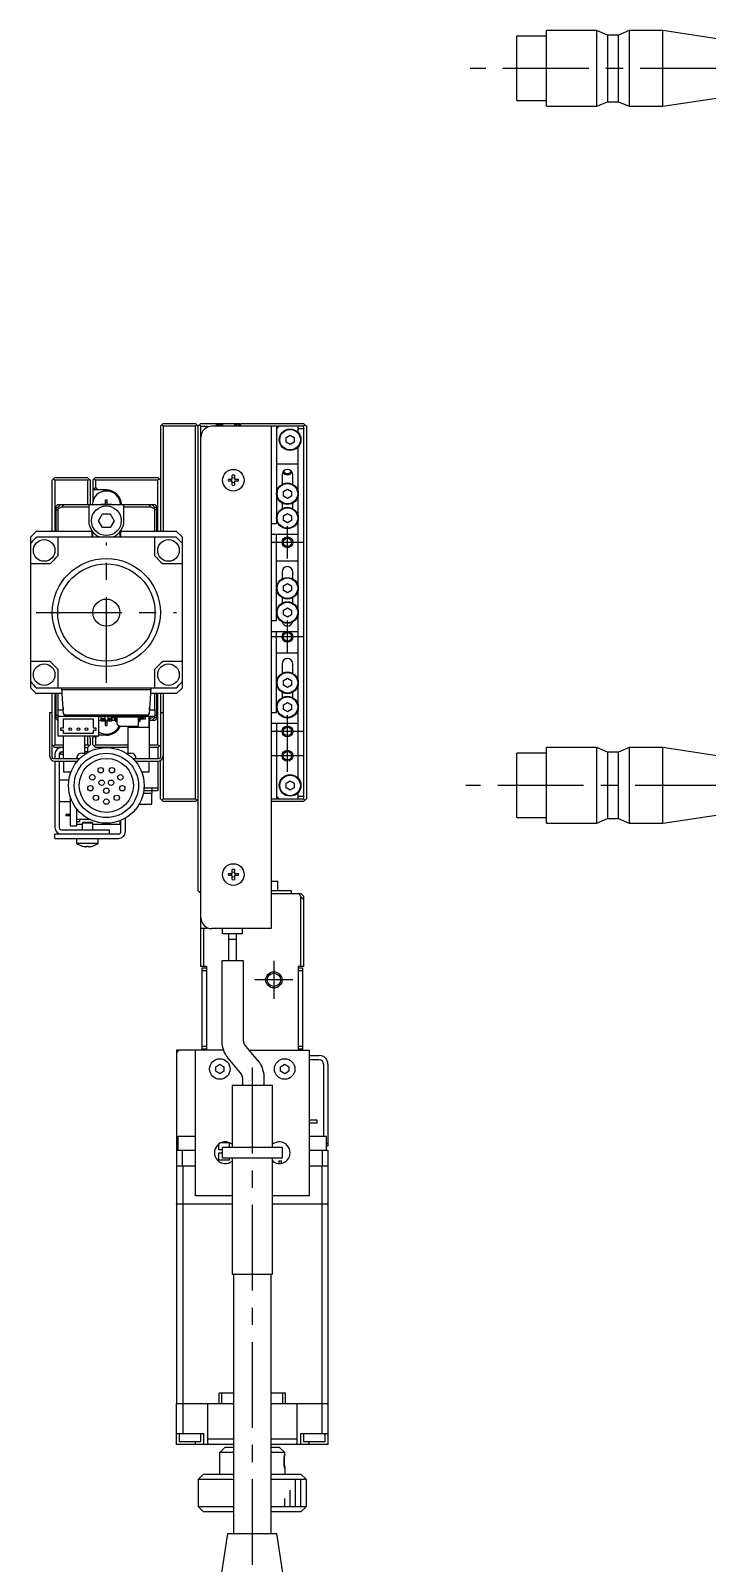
# Model space of a CAD drawing. Extents: x 0 to 715, y -8 to 432.
# Drawn here: x 0 to 125.2, y 141.5 to 425.2 of the extents above; entities that cross this region are included whole.
import ezdxf

# ---------------------------------------------------------------- set-up
doc = ezdxf.new("R2010")
doc.units = 0
doc.header["$LTSCALE"] = 0.5
doc.linetypes.add('CENTER', pattern=[50.8, 31.75, -6.35, 6.35, -6.35])
for name, color, linetype in [('MSM_CENTER', 1, 'CENTER'), ('MSM_CONTINUOUS', 7, 'CONTINUOUS'), ('MSM_NARROW', 5, 'CONTINUOUS')]:
    doc.layers.add(name, color=color, linetype=linetype)

msp = doc.modelspace()

# ---------------------------------------------------------------- linework, layer by layer
at = {"layer": 'MSM_CENTER'}
for p, q in [((154.04, 418.21), (81.32, 418.21)), ((47.5, 327.48), (47.5, 333.48)), ((14, 304.48), (14, 330.48)), ((50.5, 330.48), (44.5, 330.48)), ((1, 317.48), (27, 317.48)), ((47.5, 309.98), (47.5, 315.98)), ((50.5, 312.98), (44.5, 312.98)), ((47.5, 287.98), (47.5, 298.48)), ((50.5, 295.48), (44.5, 295.48)), ((50.5, 290.98), (44.5, 290.98)), ((229.29, 285.48), (80.49, 285.48)), ((45, 252.98), (45, 245.98)), ((48.5, 249.48), (41.5, 249.48)), ((41, 233.23), (41, 88.23))]:
    msp.add_line(p, q, dxfattribs=at)
at = {"layer": 'MSM_CONTINUOUS'}
for p, q in [((89.94, 412.26), (89.94, 424.16)), ((95.44, 424.16), (89.94, 424.16)), ((95.44, 411.21), (95.44, 425.21)), ((104.74, 425.21), (95.44, 425.21)), ((104.74, 411.21), (104.74, 425.21)), ((106.74, 424.36), (104.74, 425.21)), ((106.74, 424.36), (106.74, 412.06)), ((108.74, 424.36), (106.74, 424.36)), ((110.74, 425.21), (108.74, 424.36)), ((108.74, 412.06), (108.74, 424.36)), ((110.74, 425.21), (110.74, 411.21)), ((116.94, 425.21), (110.74, 425.21)), ((116.94, 411.21), (116.94, 425.21)), ((132.94, 422.78), (116.94, 425.21)), ((89.94, 412.26), (95.44, 412.26)), ((104.74, 411.21), (106.74, 412.06)), ((106.74, 412.06), (108.74, 412.06)), ((108.74, 412.06), (110.74, 411.21)), ((116.94, 411.21), (132.94, 413.64)), ((95.44, 411.21), (104.74, 411.21)), ((110.74, 411.21), (116.94, 411.21)), ((24.5, 352.48), (24, 351.98)), ((24, 351.98), (24, 332.48)), ((24.5, 351.98), (24.25, 352.23)), ((24.5, 352.48), (30.5, 352.48)), ((24.5, 351.98), (24.5, 332.48)), ((30.5, 351.98), (24.5, 351.98)), ((31, 351.98), (30.5, 352.48)), ((30.75, 352.23), (30.5, 351.98)), ((30.5, 282.98), (30.5, 351.98)), ((31, 351.98), (31.5, 352.48)), ((31, 265.98), (31, 351.98)), ((31.5, 351.98), (31.25, 352.23)), ((31.5, 352.48), (38.7, 352.48)), ((31.5, 351.98), (32.7, 351.98)), ((31.5, 251.98), (31.5, 351.98)), ((50.5, 351.98), (33.5, 351.98)), ((34.3, 352.28), (34.3, 351.98)), ((34.3, 352.28), (35.5, 352.28)), ((35.5, 352.28), (35.5, 351.98)), ((38, 352.48), (37.5, 351.98)), ((38, 352.48), (38, 351.98)), ((38.2, 351.98), (38.2, 352.48)), ((38.4, 352.08), (38.4, 351.98)), ((38.5, 351.98), (39, 352.48)), ((38.7, 352.48), (38.8, 352.38)), ((38.7, 352.38), (38.9, 352.38)), ((39, 351.98), (38.75, 352.23)), ((39, 352.48), (50.5, 352.48)), ((44.5, 351.98), (44.5, 258.98)), ((45.5, 351.48), (46, 351.98)), ((45.5, 351.98), (45.5, 333.98)), ((49.5, 350.8), (49.5, 351.98)), ((50.5, 352.48), (51, 351.98)), ((50.75, 352.23), (50.5, 351.98)), ((50.5, 351.98), (50.5, 282.98)), ((51, 351.98), (51, 282.98)), ((47.25, 349.91), (48, 350.35)), ((47.25, 349.05), (47.25, 349.91)), ((48, 348.61), (47.25, 349.05)), ((48, 350.35), (48.75, 349.91)), ((48.75, 349.05), (48, 348.61)), ((48.75, 349.91), (48.75, 349.05)), ((50.5, 351.48), (49.5, 351.48)), ((49.5, 286.8), (49.5, 348.16)), ((49.5, 344.98), (45.5, 344.98)), ((4, 341.98), (4.5, 342.48)), ((4, 332.48), (4, 341.98)), ((4.5, 341.98), (4.25, 342.23)), ((4.5, 342.48), (10.5, 342.48)), ((10.6, 341.98), (4.5, 341.98)), ((4.5, 341.98), (4.5, 332.48)), ((10.5, 342.48), (11, 341.98)), ((10.6, 341.98), (10.8, 342.18)), ((10.6, 337.48), (10.6, 341.98)), ((11, 341.98), (11, 337.48)), ((11.5, 341.98), (12, 342.48)), ((11.5, 341.98), (11.5, 338.09)), ((12, 340.68), (11.65, 340.18)), ((12, 341.98), (11.75, 342.23)), ((12, 342.48), (23.5, 342.48)), ((12, 341.98), (12, 340.68)), ((23.5, 341.98), (12, 341.98)), ((12.5, 340.18), (12, 340.68)), ((23.5, 342.48), (24, 341.98)), ((23.75, 342.23), (23.5, 341.98)), ((23.5, 332.48), (23.5, 341.98)), ((36.57, 342.18), (37.3, 342.18)), ((37.3, 341.78), (36.57, 341.78)), ((37.3, 342.18), (37.3, 342.91)), ((37.3, 341.05), (37.3, 341.78)), ((37.7, 342.91), (37.7, 342.18)), ((37.7, 342.18), (38.43, 342.18)), ((38.43, 341.78), (37.7, 341.78)), ((37.7, 341.78), (37.7, 341.05)), ((46.5, 342.98), (46.5, 341.21)), ((48.5, 341.21), (48.5, 342.98)), ((14, 340.18), (11.5, 340.18)), ((13.86, 338.38), (14.15, 338.38)), ((13.86, 337.59), (13.86, 338.38)), ((14.15, 337.85), (13.86, 337.85)), ((14.15, 337.59), (14.15, 338.38)), ((46.5, 337.75), (46.5, 336.71)), ((46.75, 339.91), (47.5, 340.35)), ((46.75, 339.05), (46.75, 339.91)), ((47.5, 338.61), (46.75, 339.05)), ((47.5, 340.35), (48.25, 339.91)), ((48.25, 339.05), (47.5, 338.61)), ((48.25, 339.91), (48.25, 339.05)), ((48.5, 336.71), (48.5, 337.75)), ((5, 337.48), (4.5, 336.98)), ((4.7, 336.98), (5.1, 336.98)), ((4.7, 332.48), (4.7, 336.98)), ((5.1, 336.48), (4.7, 336.48)), ((5, 337.48), (23, 337.48)), ((5.1, 336.98), (5.6, 337.48)), ((5.71, 336.98), (5.1, 336.67)), ((5.1, 332.48), (5.1, 336.98)), ((5.5, 337.48), (5.5, 337.38)), ((6.21, 337.48), (5.71, 336.98)), ((10.75, 336.98), (5.71, 336.98)), ((10.75, 337.48), (10.75, 334.48)), ((12.56, 334.48), (13.28, 335.73)), ((13, 337.53), (13.8, 337.53)), ((13, 337.53), (13, 337.48)), ((13.28, 335.73), (14.72, 335.73)), ((13.54, 337.48), (13.53, 337.53)), ((14.21, 337.53), (15, 337.53)), ((14.46, 337.48), (14.47, 337.53)), ((14.72, 335.73), (15.44, 334.48)), ((15, 337.53), (15, 337.48)), ((17.25, 334.48), (17.25, 337.48)), ((22.29, 336.98), (17.25, 336.98)), ((22.29, 336.98), (21.79, 337.48)), ((22.9, 336.67), (22.29, 336.98)), ((22.4, 337.48), (22.9, 336.98)), ((22.5, 337.48), (22.5, 337.38)), ((22.9, 336.98), (23.3, 336.98)), ((22.9, 336.98), (22.9, 332.48)), ((23.3, 336.48), (22.9, 336.48)), ((23.5, 336.98), (23, 337.48)), ((23.3, 336.98), (23.3, 332.48)), ((46.75, 335.41), (47.5, 335.85)), ((46.75, 334.55), (46.75, 335.41)), ((47.5, 335.85), (48.25, 335.41)), ((48.25, 335.41), (48.25, 334.55)), ((1, 332.48), (0, 331.48)), ((11.4, 332.48), (1, 332.48)), ((11.4, 331.48), (11.4, 332.48)), ((11.51, 331.48), (11.51, 332.39)), ((13.28, 333.23), (12.56, 334.48)), ((14.72, 333.23), (13.28, 333.23)), ((15.44, 334.48), (14.72, 333.23)), ((16.49, 332.39), (16.49, 331.48)), ((16.6, 332.48), (16.6, 331.48)), ((27, 332.48), (16.6, 332.48)), ((28, 331.48), (27, 332.48)), ((44.5, 333.98), (45.5, 333.98)), ((47.5, 334.11), (46.75, 334.55)), ((48.25, 334.55), (47.5, 334.11)), ((0, 303.48), (0, 331.48)), ((1.15, 331.48), (26.85, 331.48)), ((5, 331.48), (5, 327.98)), ((23, 327.98), (23, 331.48)), ((28, 331.48), (28, 303.48)), ((44.5, 331.98), (49.5, 331.98)), ((45.5, 315.98), (45.5, 331.98)), ((3.5, 326.48), (0, 326.48)), ((28, 326.48), (24.5, 326.48)), ((49.5, 326.98), (45.5, 326.98)), ((46.5, 324.98), (46.5, 323.71)), ((48.5, 323.71), (48.5, 324.98)), ((46.75, 322.41), (47.5, 322.85)), ((46.75, 321.55), (46.75, 322.41)), ((47.5, 321.11), (46.75, 321.55)), ((47.5, 322.85), (48.25, 322.41)), ((48.25, 321.55), (47.5, 321.11)), ((48.25, 322.41), (48.25, 321.55)), ((46.5, 320.25), (46.5, 319.21)), ((46.75, 317.91), (47.5, 318.35)), ((46.75, 317.05), (46.75, 317.91)), ((47.5, 318.35), (48.25, 317.91)), ((48.25, 317.91), (48.25, 317.05)), ((48.5, 319.21), (48.5, 320.25)), ((44.5, 315.98), (45.5, 315.98)), ((47.5, 316.61), (46.75, 317.05)), ((48.25, 317.05), (47.5, 316.61)), ((44.5, 313.98), (49.5, 313.98)), ((45.5, 298.98), (45.5, 313.98)), ((49.5, 309.98), (45.5, 309.98)), ((0, 308.48), (3.5, 308.48)), ((5, 306.98), (5, 303.48)), ((23, 303.48), (23, 306.98)), ((24.5, 308.48), (28, 308.48)), ((46.5, 307.98), (46.5, 306.21)), ((48.5, 306.21), (48.5, 307.98)), ((46.75, 304.91), (47.5, 305.35)), ((46.75, 304.05), (46.75, 304.91)), ((47.5, 303.61), (46.75, 304.05)), ((47.5, 305.35), (48.25, 304.91)), ((48.25, 304.05), (47.5, 303.61)), ((48.25, 304.91), (48.25, 304.05)), ((0, 303.48), (1, 302.48)), ((5.82, 302.48), (1, 302.48)), ((26.85, 303.48), (1.15, 303.48)), ((4, 290.68), (4, 302.48)), ((4.5, 302.48), (4.5, 292.98)), ((4.7, 297.98), (4.7, 302.48)), ((5.1, 299.48), (5.1, 302.48)), ((6.08, 298.76), (5.75, 303.48)), ((22.23, 303.18), (5.77, 303.18)), ((22.25, 303.48), (21.92, 298.76)), ((27, 302.48), (22.18, 302.48)), ((22.9, 302.48), (22.9, 299.48)), ((23.3, 302.48), (23.3, 297.98)), ((23.5, 292.98), (23.5, 302.48)), ((24, 302.48), (24, 290.68)), ((24.5, 302.48), (24.5, 282.98)), ((27, 302.48), (28, 303.48)), ((46.5, 302.75), (46.5, 301.71)), ((46.75, 300.41), (47.5, 300.85)), ((47.5, 300.85), (48.25, 300.41)), ((48.5, 301.71), (48.5, 302.75)), ((3.5, 298.98), (3.5, 290.98)), ((3.5, 298.98), (4, 298.98)), ((4.5, 297.98), (5, 297.48)), ((4.7, 298.48), (5, 298.48)), ((5.08, 297.98), (4.7, 297.98)), ((5, 299.48), (5, 298.28)), ((5, 299.48), (6.03, 299.48)), ((5, 298.28), (23, 298.28)), ((5.08, 294.58), (5.08, 298.28)), ((6, 299.91), (6, 299.48)), ((21.62, 298.48), (6.38, 298.48)), ((12.58, 294.58), (12.58, 298.28)), ((13, 298.28), (13, 297.44)), ((13.75, 298.28), (13.75, 297.48)), ((14.25, 298.28), (14.25, 297.48)), ((14.95, 298.05), (14.95, 298.28)), ((14.95, 298.05), (15.46, 298.05)), ((15, 298.05), (15, 297.44)), ((15.2, 298.05), (15.2, 298.28)), ((15.27, 298.05), (15.27, 298.28)), ((15.5, 298.28), (15.5, 298.28)), ((15.5, 298.04), (15.5, 297.48)), ((15.56, 297.95), (15.56, 297.62)), ((15.79, 297.62), (15.79, 297.95)), ((16, 296.82), (16, 298.08)), ((16.1, 298.18), (19.8, 298.18)), ((16.69, 298.28), (16.69, 298.18)), ((17.25, 298.28), (17.25, 298.18)), ((18.1, 298.28), (18.1, 298.18)), ((18.22, 298.28), (18.22, 298.18)), ((19.9, 298.08), (19.9, 296.5)), ((20.11, 297.62), (20.11, 297.95)), ((20.22, 298.28), (20.22, 298.2)), ((20.34, 297.95), (20.34, 297.62)), ((20.44, 298.05), (20.95, 298.05)), ((20.64, 298.28), (20.64, 298.05)), ((20.7, 298.28), (20.7, 298.05)), ((20.95, 298.28), (20.95, 298.05)), ((21.18, 298.28), (21.18, 297.73)), ((21.9, 296.28), (21.9, 298.28)), ((21.9, 297.59), (22.29, 297.98)), ((21.9, 297.98), (22.29, 297.98)), ((21.97, 299.48), (23, 299.48)), ((22, 299.48), (22, 299.91)), ((22.29, 297.98), (22.89, 298.28)), ((22.9, 297.98), (22.4, 297.48)), ((22.9, 298.28), (22.9, 297.98)), ((23.3, 297.98), (22.9, 297.98)), ((23, 299.48), (23, 298.28)), ((23, 298.48), (23.3, 298.48)), ((23, 297.48), (23.5, 297.98)), ((24, 298.98), (24.5, 298.98)), ((44.5, 298.98), (45.5, 298.98)), ((46.75, 299.55), (46.75, 300.41)), ((47.5, 299.11), (46.75, 299.55)), ((48.25, 299.55), (47.5, 299.11)), ((48.25, 300.41), (48.25, 299.55)), ((5, 297.48), (5.08, 297.48)), ((5.58, 296.13), (6.08, 296.13)), ((5.58, 295.63), (5.58, 296.13)), ((6.08, 295.63), (5.58, 295.63)), ((6.08, 297.78), (11.58, 297.78)), ((6.08, 296.13), (6.08, 297.78)), ((6.08, 295.08), (6.08, 295.63)), ((11.58, 297.78), (11.58, 296.13)), ((11.58, 296.13), (12.08, 296.13)), ((11.58, 295.63), (11.58, 295.08)), ((12.08, 295.63), (11.58, 295.63)), ((12.08, 296.13), (12.08, 295.63)), ((15.59, 297.48), (12.58, 297.48)), ((13.75, 297.86), (13, 297.86)), ((13.75, 297.73), (13, 297.73)), ((13, 297.44), (13.8, 297.44)), ((13.53, 297.44), (13.54, 297.48)), ((13.86, 296.58), (13.86, 297.38)), ((13.86, 297.11), (14.15, 297.11)), ((13.86, 296.58), (14.15, 296.58)), ((14.15, 296.58), (14.15, 297.38)), ((14.21, 297.44), (15, 297.44)), ((15, 297.86), (14.25, 297.86)), ((15, 297.73), (14.25, 297.73)), ((14.47, 297.44), (14.46, 297.48)), ((15.56, 297.86), (15.5, 297.86)), ((15.56, 297.73), (15.5, 297.73)), ((16, 297.86), (15.79, 297.86)), ((16, 297.73), (15.79, 297.73)), ((15.89, 297.52), (16, 297.52)), ((15.89, 297.29), (16, 297.29)), ((16.35, 296.43), (16.03, 296.75)), ((19.8, 296.4), (16.42, 296.4)), ((18, 296.4), (18, 291.48)), ((18.1, 296.4), (18.1, 296.28)), ((18.1, 296.28), (21.9, 296.28)), ((20.11, 297.73), (19.9, 297.73)), ((19.9, 297.52), (20.01, 297.52)), ((19.9, 297.29), (20.01, 297.29)), ((21.18, 297.73), (20.34, 297.73)), ((23, 297.48), (21.9, 297.48)), ((22, 290.48), (22, 297.48)), ((22.5, 297.58), (22.5, 297.48)), ((44.5, 296.98), (49.5, 296.98)), ((45.5, 296.98), (45.5, 282.98)), ((4.5, 292.48), (4, 292.98)), ((4.25, 292.73), (4.5, 292.98)), ((4.5, 292.98), (6, 292.98)), ((6, 292.48), (4.5, 292.48)), ((12.58, 294.58), (5.08, 294.58)), ((6, 294.58), (6, 290.48)), ((11.58, 295.08), (6.08, 295.08)), ((10, 291.48), (10, 294.58)), ((10, 292.98), (10.6, 292.98)), ((10, 292.48), (10.5, 292.48)), ((11, 292.98), (10.5, 292.48)), ((10.5, 292.48), (10.5, 291.68)), ((10.6, 292.98), (10.6, 294.58)), ((10.8, 292.78), (10.6, 292.98)), ((10.8, 294.58), (11, 294.22)), ((11, 294.22), (11, 292.98)), ((11.5, 292.98), (11.5, 294.22)), ((11.5, 292.98), (12, 292.48)), ((11.75, 292.73), (12, 292.98)), ((11.79, 294.58), (12, 294.28)), ((12, 294.28), (12.3, 294.58)), ((12, 294.28), (12, 292.98)), ((12, 292.98), (18, 292.98)), ((18, 292.48), (12, 292.48)), ((14, 294.78), (12.58, 294.78)), ((22, 292.98), (23.5, 292.98)), ((23.5, 292.48), (22, 292.48)), ((23.5, 292.98), (23.75, 292.73)), ((24, 292.98), (23.5, 292.48)), ((23.5, 292.48), (23.5, 290.48)), ((95.44, 278.48), (95.44, 292.48)), ((104.74, 292.48), (95.44, 292.48)), ((104.74, 278.48), (104.74, 292.48)), ((106.74, 291.63), (104.74, 292.48)), ((110.74, 292.48), (108.74, 291.63)), ((110.74, 292.48), (110.74, 278.48)), ((116.94, 292.48), (110.74, 292.48)), ((116.94, 278.48), (116.94, 292.48)), ((132.94, 290.05), (116.94, 292.48)), ((4.2, 290.48), (9.1, 290.48)), ((4.5, 291.28), (4.5, 290.48)), ((4.5, 289.98), (8.64, 289.98)), ((4.5, 289.98), (4.5, 277.68)), ((5.3, 291.28), (5.3, 290.48)), ((5.3, 289.98), (5.3, 277.68)), ((5.5, 291.63), (5.5, 291.18)), ((6, 291.18), (5.5, 291.18)), ((5.7, 291.68), (6, 291.68)), ((6.1, 289.98), (6.1, 287.98)), ((8.5, 289.98), (8.5, 289.81)), ((9.5, 291.48), (10.39, 291.48)), ((10.5, 291.68), (10, 291.68)), ((17.61, 291.48), (18.5, 291.48)), ((18.9, 290.48), (23.8, 290.48)), ((19.36, 289.98), (23.5, 289.98)), ((19.5, 289.81), (19.5, 289.98)), ((21.9, 287.98), (21.9, 289.98)), ((23.5, 289.98), (23.5, 284.48)), ((24, 282.98), (24, 290.11)), ((89.94, 279.53), (89.94, 291.43)), ((95.44, 291.43), (89.94, 291.43)), ((106.74, 291.63), (106.74, 279.33)), ((108.74, 291.63), (106.74, 291.63)), ((108.74, 279.33), (108.74, 291.63)), ((6.1, 287.98), (7.46, 287.98)), ((7.3, 287.98), (7.3, 287.51)), ((20.54, 287.98), (21.9, 287.98)), ((7.07, 286.48), (5.3, 286.48)), ((22.5, 283.98), (20.84, 283.98)), ((23.5, 284.48), (20.93, 284.48)), ((23.5, 284.98), (20.98, 284.98)), ((22.4, 281.98), (22.4, 283.98)), ((22.5, 283.98), (22.5, 284.98)), ((47.25, 285.91), (48, 286.35)), ((47.25, 285.05), (47.25, 285.91)), ((48, 284.61), (47.25, 285.05)), ((48, 286.35), (48.75, 285.91)), ((48.75, 285.05), (48, 284.61)), ((48.75, 285.91), (48.75, 285.05)), ((49.5, 282.98), (49.5, 284.16)), ((5.3, 282.48), (7.3, 282.48)), ((7.3, 283.45), (7.3, 277.98)), ((8.5, 281.15), (8.5, 277.98)), ((20.06, 281.98), (22.4, 281.98)), ((24, 282.98), (24.5, 282.48)), ((24.5, 282.98), (24.25, 282.73)), ((24.5, 282.98), (30.5, 282.98)), ((30.5, 282.48), (24.5, 282.48)), ((30.5, 282.98), (30.75, 282.73)), ((30.5, 282.48), (31, 282.98)), ((44.5, 282.98), (50.5, 282.98)), ((50.5, 282.48), (44.5, 282.48)), ((46, 282.98), (45.5, 283.48)), ((49.5, 283.48), (50.5, 283.48)), ((50.5, 282.98), (50.75, 282.73)), ((50.5, 282.48), (51, 282.98)), ((6.5, 280.11), (6.5, 279.86)), ((7.3, 280.11), (6.5, 280.11)), ((7.3, 279.86), (6.5, 279.86)), ((8.5, 279.23), (10.85, 279.23)), ((8.5, 278.78), (9.05, 278.78)), ((9.5, 278.23), (8.5, 278.23)), ((9.05, 279.23), (9.05, 278.78)), ((9.7, 278.68), (9.5, 278.48)), ((11.5, 278.48), (9.5, 278.48)), ((9.5, 278.48), (9.5, 277.28)), ((9.7, 278.68), (11.3, 278.68)), ((11.5, 278.48), (11.3, 278.68)), ((11.5, 277.28), (11.5, 278.48)), ((16.5, 278.23), (11.5, 278.23)), ((16.5, 278.94), (16.5, 278.23)), ((16.7, 276.98), (16.7, 279.02)), ((17.5, 279.42), (17.5, 276.88)), ((89.94, 279.53), (95.44, 279.53)), ((95.44, 278.48), (104.74, 278.48)), ((104.74, 278.48), (106.74, 279.33)), ((106.74, 279.33), (108.74, 279.33)), ((108.74, 279.33), (110.74, 278.48)), ((110.74, 278.48), (116.94, 278.48)), ((116.94, 278.48), (132.94, 280.91)), ((4.5, 275.68), (4.5, 276.48)), ((16.2, 276.48), (4.5, 276.48)), ((4.5, 275.68), (16.3, 275.68)), ((5.7, 277.28), (14.5, 277.28)), ((7.3, 277.98), (8.5, 277.98)), ((8.5, 275.68), (8.5, 274.78)), ((12.5, 274.78), (12.5, 275.68)), ((14.5, 277.28), (14.5, 276.48)), ((8.5, 274.78), (12.5, 274.78)), ((9.55, 274.23), (9.57, 274.23)), ((10.3, 274.23), (10.7, 274.23)), ((10.3, 274.09), (10.3, 274.23)), ((10.7, 274.23), (10.7, 274.09)), ((11.43, 274.23), (11.45, 274.23)), ((37.3, 269.18), (37.3, 269.91)), ((37.7, 269.91), (37.7, 269.18)), ((36.57, 269.18), (37.3, 269.18)), ((37.3, 268.78), (36.57, 268.78)), ((37.3, 268.05), (37.3, 268.78)), ((37.7, 269.18), (38.43, 269.18)), ((38.43, 268.78), (37.7, 268.78)), ((37.7, 268.78), (37.7, 268.05)), ((44.5, 267.78), (45.75, 267.78)), ((45.75, 265.98), (45.75, 267.78)), ((31, 265.98), (31.5, 265.48)), ((31.25, 265.73), (31.5, 265.98)), ((48.25, 265.98), (44.5, 265.98)), ((44.5, 265.48), (50, 265.48)), ((48.25, 265.48), (48.25, 265.98)), ((50, 264.87), (49.69, 265.48)), ((50, 265.48), (50.5, 264.98)), ((50, 251.98), (50, 264.87)), ((50.5, 264.37), (50, 264.87)), ((50.5, 264.98), (50.5, 251.98)), ((32.7, 258.98), (31.5, 258.98)), ((32, 258.98), (32, 251.98)), ((44.5, 258.98), (33.5, 258.98)), ((35.5, 257.98), (35.5, 258.98)), ((39.2, 257.98), (39.2, 258.98)), ((39.2, 257.98), (35.5, 257.98)), ((36.6, 257.98), (36.6, 252.98)), ((38.1, 256.98), (36.6, 256.98)), ((38.1, 252.98), (38.1, 257.98)), ((35.35, 252.98), (35.35, 238.15)), ((39.35, 252.98), (35.35, 252.98)), ((39.35, 238.15), (39.35, 252.98)), ((32.5, 251.98), (31.5, 251.98)), ((31.7, 251.68), (32.5, 251.68)), ((31.7, 236.68), (31.7, 251.68)), ((32.5, 251.18), (31.7, 251.18)), ((32.5, 251.98), (32.5, 236.48)), ((49.5, 251.98), (49.5, 236.48)), ((50.5, 251.98), (49.5, 251.98)), ((49.5, 251.68), (50.3, 251.68)), ((50.3, 251.18), (49.5, 251.18)), ((50.3, 251.68), (50.3, 236.48)), ((27, 235.98), (27.5, 236.48)), ((27, 236.48), (27, 208.03)), ((35.64, 236.48), (27, 236.48)), ((30.5, 209.48), (30.5, 236.48)), ((31.7, 237.18), (32.5, 237.18)), ((32.5, 236.68), (31.7, 236.68)), ((42.04, 234.58), (39.58, 237.51)), ((40.44, 236.48), (51.5, 236.48)), ((49.5, 237.18), (50.3, 237.18)), ((50.3, 236.68), (49.5, 236.68)), ((51.5, 236.48), (51.5, 209.48)), ((34.25, 233.41), (35, 233.85)), ((34.25, 232.55), (34.25, 233.41)), ((35, 233.85), (35.75, 233.41)), ((35.75, 233.41), (35.75, 232.55)), ((36.52, 234.93), (38.97, 232.01)), ((46.25, 233.41), (47, 233.85)), ((46.25, 232.55), (46.25, 233.41)), ((47, 233.85), (47.75, 233.41)), ((47.75, 233.41), (47.75, 232.55)), ((51.5, 235.48), (53.4, 235.48)), ((53.4, 234.68), (51.5, 234.68)), ((54.2, 233.88), (54.2, 220.48)), ((55, 233.88), (55, 218.68)), ((35, 232.11), (34.25, 232.55)), ((35.75, 232.55), (35, 232.11)), ((37.25, 229.98), (44.75, 229.98)), ((37.25, 229.98), (37.25, 218.48)), ((39.21, 231.37), (39.21, 229.98)), ((43.21, 229.98), (43.21, 231.37)), ((44.75, 218.48), (44.75, 229.98)), ((47, 232.11), (46.25, 232.55)), ((47.75, 232.55), (47, 232.11)), ((53, 223.48), (51.5, 223.48)), ((53, 222.98), (51.5, 222.98)), ((53, 222.98), (53, 223.48)), ((27.25, 220.48), (27.25, 217.98)), ((30.5, 220.48), (27.25, 220.48)), ((34.78, 219.06), (34.78, 218.06)), ((36.78, 219.31), (35.2, 219.31)), ((36.78, 218.48), (36.78, 219.31)), ((54.75, 220.48), (51.5, 220.48)), ((54.75, 217.98), (54.75, 220.48)), ((54.75, 219.18), (55, 219.18)), ((55, 218.68), (54.75, 218.68)), ((27, 217.98), (30.5, 217.98)), ((28, 217.98), (28, 214.98)), ((34.78, 218.06), (35.5, 218.06)), ((35.5, 217.41), (34.78, 217.41)), ((34.78, 217.41), (34.78, 216.16)), ((34.78, 216.16), (36.78, 216.16)), ((35.5, 216.48), (35.5, 218.48)), ((35.5, 218.48), (46.5, 218.48)), ((46.5, 216.48), (35.5, 216.48)), ((36.78, 216.16), (36.78, 216.48)), ((37.25, 216.48), (37.25, 194.98)), ((44.75, 194.98), (44.75, 216.48)), ((44.75, 215.98), (44.93, 215.98)), ((44.93, 215.79), (44.93, 215.98)), ((45.93, 215.98), (45.93, 215.48)), ((45.93, 215.98), (46.43, 215.98)), ((46.43, 215.53), (46.43, 215.98)), ((46.5, 218.48), (46.5, 216.48)), ((51.5, 217.98), (55, 217.98)), ((54, 214.98), (54, 217.98)), ((55, 217.98), (55, 208.03)), ((30.5, 214.98), (27, 214.98)), ((28.15, 214.98), (28.15, 208.03)), ((55, 214.98), (51.5, 214.98)), ((53.85, 214.98), (53.85, 208.03)), ((27, 208.03), (37.25, 208.03)), ((27, 207.98), (27, 171.03)), ((37.25, 207.98), (27, 207.98)), ((27.01, 207.98), (27.01, 208.03)), ((28.15, 207.98), (28.15, 171.03)), ((28.16, 207.98), (28.16, 208.03)), ((37.25, 209.48), (30.5, 209.48)), ((51.5, 209.48), (44.75, 209.48)), ((44.75, 208.03), (55, 208.03)), ((55, 207.98), (44.75, 207.98)), ((53.84, 207.98), (53.84, 208.03)), ((53.85, 207.98), (53.85, 171.03)), ((54.99, 207.98), (54.99, 208.03)), ((55, 207.98), (55, 171.03)), ((37.25, 194.98), (44.75, 194.98)), ((37.5, 194.98), (37.5, 146.98)), ((44.5, 146.98), (44.5, 194.98)), ((27, 171.03), (35.35, 171.03)), ((27, 163.48), (27, 170.98)), ((37.5, 170.98), (27, 170.98)), ((27.01, 170.98), (27.01, 171.03)), ((28.15, 170.98), (28.15, 165.48)), ((28.16, 170.98), (28.16, 171.03)), ((32.75, 164.53), (32.75, 170.98)), ((34.85, 171.03), (34.85, 172.98)), ((37.5, 172.98), (34.85, 172.98)), ((35.35, 170.98), (35.35, 172.98)), ((47.15, 172.98), (44.5, 172.98)), ((55, 170.98), (44.5, 170.98)), ((46.65, 170.98), (46.65, 172.98)), ((46.65, 171.03), (55, 171.03)), ((47.15, 171.03), (47.15, 172.98)), ((49.25, 170.98), (49.25, 164.53)), ((53.84, 170.98), (53.84, 171.03)), ((53.85, 170.98), (53.85, 165.48)), ((54.99, 170.98), (54.99, 171.03)), ((55, 170.98), (55, 163.48)), ((27, 165.48), (32, 165.48)), ((27.5, 165.48), (27.5, 163.98)), ((31.5, 163.98), (31.5, 165.48)), ((32, 165.48), (32, 163.48)), ((50, 163.48), (50, 165.48)), ((50, 165.48), (55, 165.48)), ((50.5, 165.48), (50.5, 163.98)), ((54.5, 163.98), (54.5, 165.48)), ((37.5, 163.48), (27, 163.48)), ((31.5, 163.98), (27.5, 163.98)), ((30.5, 163.48), (30.5, 163.98)), ((32.75, 164.53), (37.5, 164.53)), ((32.75, 163.68), (32.75, 164.48)), ((37.5, 164.48), (32.75, 164.48)), ((32.75, 163.68), (32.77, 163.68)), ((32.77, 163.68), (32.77, 163.48)), ((32.8, 164.48), (32.8, 164.53)), ((36, 162.98), (35, 161.98)), ((35, 157.98), (35, 161.98)), ((37.5, 161.98), (35, 161.98)), ((36, 162.98), (37.5, 162.98)), ((44.5, 164.53), (49.25, 164.53)), ((49.25, 164.48), (44.5, 164.48)), ((55, 163.48), (44.5, 163.48)), ((44.5, 162.98), (46, 162.98)), ((47, 161.98), (44.5, 161.98)), ((47, 161.98), (46, 162.98)), ((49.2, 164.48), (49.2, 164.53)), ((49.23, 163.68), (49.25, 163.68)), ((49.23, 163.48), (49.23, 163.68)), ((49.25, 164.48), (49.25, 163.68)), ((54.5, 163.98), (50.5, 163.98)), ((51.5, 163.48), (51.5, 163.98)), ((47, 158.98), (47, 157.98)), ((32, 157.98), (31, 156.98)), ((37.5, 156.98), (31, 156.98)), ((31, 156.98), (31, 151.98)), ((32, 157.98), (37.5, 157.98)), ((44.5, 157.98), (50, 157.98)), ((51, 156.98), (44.5, 156.98)), ((51, 156.98), (50, 157.98)), ((51, 151.98), (51, 156.98)), ((31, 151.98), (37.5, 151.98)), ((31, 151.98), (32, 150.98)), ((37.5, 150.98), (32, 150.98)), ((44.5, 151.98), (51, 151.98)), ((50, 150.98), (44.5, 150.98)), ((50, 150.98), (51, 151.98)), ((36.43, 146.98), (34, 130.98)), ((36.43, 146.98), (45.57, 146.98)), ((48, 130.98), (45.57, 146.98))]:
    msp.add_line(p, q, dxfattribs=at)
for centre, radius in [((48, 349.48), 2), ((48, 349.48), 1.9), ((37.5, 341.98), 2), ((47.5, 339.48), 2), ((47.5, 339.48), 1.9), ((14, 334.48), 2.75), ((47.5, 334.98), 2), ((47.5, 334.98), 1.9), ((2.5, 328.98), 2), ((25.5, 328.98), 2), ((47.5, 330.48), 0.783), ((14, 317.48), 10), ((14, 317.48), 9), ((47.5, 321.98), 2), ((47.5, 321.98), 1.9), ((14, 317.48), 2.5), ((47.5, 317.48), 2), ((47.5, 317.48), 1.9), ((47.5, 312.98), 0.783), ((2.5, 305.98), 2), ((25.5, 305.98), 2), ((47.5, 304.48), 2), ((47.5, 304.48), 1.9), ((47.5, 299.98), 2), ((47.5, 299.98), 1.9), ((7.33, 295.88), 0.25), ((8.83, 295.88), 0.25), ((10.33, 295.88), 0.25), ((47.5, 295.48), 0.783), ((14, 285.48), 7), ((14, 285.48), 5.95), ((14, 285.48), 5), ((47.5, 290.98), 0.783), ((11.4, 286.98), 0.5), ((12.97, 288.3), 0.5), ((15.03, 288.3), 0.5), ((16.6, 286.98), 0.5), ((48, 285.48), 2), ((48, 285.48), 1.9), ((11.05, 284.96), 0.5), ((13.13, 285.98), 0.5), ((14, 284.48), 0.5), ((14.87, 285.98), 0.5), ((16.95, 284.96), 0.5), ((12.07, 283.18), 0.5), ((14, 282.48), 0.5), ((15.93, 283.18), 0.5), ((37.5, 268.98), 2), ((45, 249.48), 1.23), ((35, 232.98), 1.9), ((47, 232.98), 1.9)]:
    msp.add_circle(centre, radius, dxfattribs=at)
for centre, radius, start, end in [((33.5, 349.98), 2, 90, 180), ((38.7, 352.08), 0.3, 90, 180), ((47.5, 342.98), 1, 0, 180), ((47.5, 343.98), 0.783, 203.0634, 336.9366), ((37.5, 341.98), 0.95, 167.8468, 192.1532), ((37.5, 341.98), 0.435, 152.6335, 207.3665), ((37.5, 341.98), 0.95, 77.8468, 102.1532), ((37.5, 341.98), 0.435, 62.6335, 117.3665), ((37.5, 341.98), 0.435, 242.6335, 297.3665), ((37.5, 341.98), 0.95, 257.8468, 282.1532), ((37.5, 341.98), 0.435, 332.6335, 27.3665), ((37.5, 341.98), 0.95, 347.8468, 12.1532), ((14, 337.38), 2.6, 2.2042, 177.7958), ((14, 337.38), 2.8, 2.0467, 90), ((13.8, 337.59), 0.06, 270, 0), ((14.21, 337.59), 0.06, 180, 270), ((14, 334.48), 3.25, 180, 246.8989), ((14, 334.48), 3.25, 292.6042, 0), ((14, 317.48), 19, 132.5369, 137.4631), ((14, 317.48), 19, 42.5369, 47.4631), ((-9.16, 340.64), 19, 311.7998, 318.2002), ((37.16, 340.64), 19, 221.7998, 228.2002), ((47.5, 324.98), 1, 0, 180), ((47.5, 315.98), 1, 194.4775, 345.5225), ((-9.16, 294.32), 19, 41.7998, 48.2002), ((37.16, 294.32), 19, 131.7998, 138.2002), ((47.5, 307.98), 1, 0, 180), ((14, 317.48), 19, 222.5369, 227.4631), ((14, 317.48), 19, 312.5369, 317.4631), ((6.38, 298.78), 0.3, 184, 270), ((15.46, 297.95), 0.33, 0, 90), ((15.46, 297.95), 0.1, 0, 90), ((16.1, 298.08), 0.1, 90, 180), ((19.8, 298.08), 0.1, 0, 90), ((20.44, 297.95), 0.33, 90, 180), ((20.44, 297.95), 0.1, 90, 180), ((21.62, 298.78), 0.3, 270, 356), ((14, 297.58), 2.6, 236.7648, 334.089), ((13.8, 297.38), 0.06, 0, 90), ((14, 297.58), 2.8, 270, 335.0752), ((14.21, 297.38), 0.06, 90, 180), ((15.89, 297.62), 0.33, 180, 270), ((15.89, 297.62), 0.1, 180, 270), ((16.1, 296.82), 0.1, 180, 225), ((16.42, 296.5), 0.1, 225, 270), ((19.8, 296.5), 0.1, 270, 0), ((20.01, 297.62), 0.1, 270, 0), ((20.01, 297.62), 0.33, 270, 0), ((5.7, 291.28), 1.2, 90, 180), ((10.75, 294.88), 1, 318.5904, 342.5424), ((4.5, 290.98), 1, 180, 270), ((4.2, 290.68), 0.2, 180, 270), ((5.7, 291.28), 0.4, 90, 180), ((9.5, 290.48), 1, 90, 180), ((18.5, 290.48), 1, 0, 90), ((23.5, 290.98), 1, 270, 0), ((23.8, 290.68), 0.2, 270, 0), ((9.5, 281.48), 1, 208.9988, 234.2683), ((18.5, 281.48), 1, 305.7317, 331.0012), ((5.7, 277.68), 1.2, 180, 270), ((5.7, 277.68), 0.4, 180, 270), ((16.2, 276.98), 0.5, 270, 0), ((16.3, 276.88), 1.2, 270, 0), ((10.5, 277.28), 3.2, 231.3178, 252.73), ((10.5, 277.28), 3.19, 253.0947, 266.4097), ((10.5, 277.28), 3.19, 273.5903, 286.9053), ((10.5, 277.28), 3.2, 287.27, 308.6822), ((37.5, 268.98), 0.95, 77.8468, 102.1532), ((37.5, 268.98), 0.95, 167.8468, 192.1532), ((37.5, 268.98), 0.435, 152.6335, 207.3665), ((37.5, 268.98), 0.435, 62.6335, 117.3665), ((37.5, 268.98), 0.435, 242.6335, 297.3665), ((37.5, 268.98), 0.95, 257.8468, 282.1532), ((37.5, 268.98), 0.435, 332.6335, 27.3665), ((37.5, 268.98), 0.95, 347.8468, 12.1532), ((33.5, 260.98), 2, 180, 270), ((40.35, 238.15), 5, 180, 220), ((40.35, 238.15), 1, 180, 220), ((38.21, 231.37), 5, 0, 40), ((53.4, 233.88), 1.6, 0, 90), ((53.4, 233.88), 0.8, 0, 90), ((38.21, 231.37), 1, 0, 40), ((36, 217.48), 2, 51.3178, 308.6822), ((46, 217.48), 2, 231.3178, 128.6822), ((47.67, 218.78), 0.2, 165.0744, 270.8063), ((52.87, 160.48), 6, 167.9756, 192.0244)]:
    msp.add_arc(centre, radius, start, end, dxfattribs=at)
at = {"layer": 'MSM_NARROW'}
for p, q in [((46.94, 161.74), (47, 161.98)), ((49, 151.98), (49, 156.98)), ((50, 151.98), (50, 156.98)), ((47, 151.98), (47, 153.48)), ((48, 151.98), (48, 154.98))]:
    msp.add_line(p, q, dxfattribs=at)
for centre, radius in [((47.5, 330.48), 1), ((47.5, 312.98), 1), ((47.5, 295.48), 1), ((47.5, 290.98), 1), ((45, 249.48), 1.5)]:
    msp.add_circle(centre, radius, dxfattribs=at)
for centre, radius, start, end in [((47.5, 343.98), 1, 210, 330), ((52.79, 160.48), 5.98, 167.7879, 194.4982)]:
    msp.add_arc(centre, radius, start, end, dxfattribs=at)

doc.saveas('drawing.dxf')
